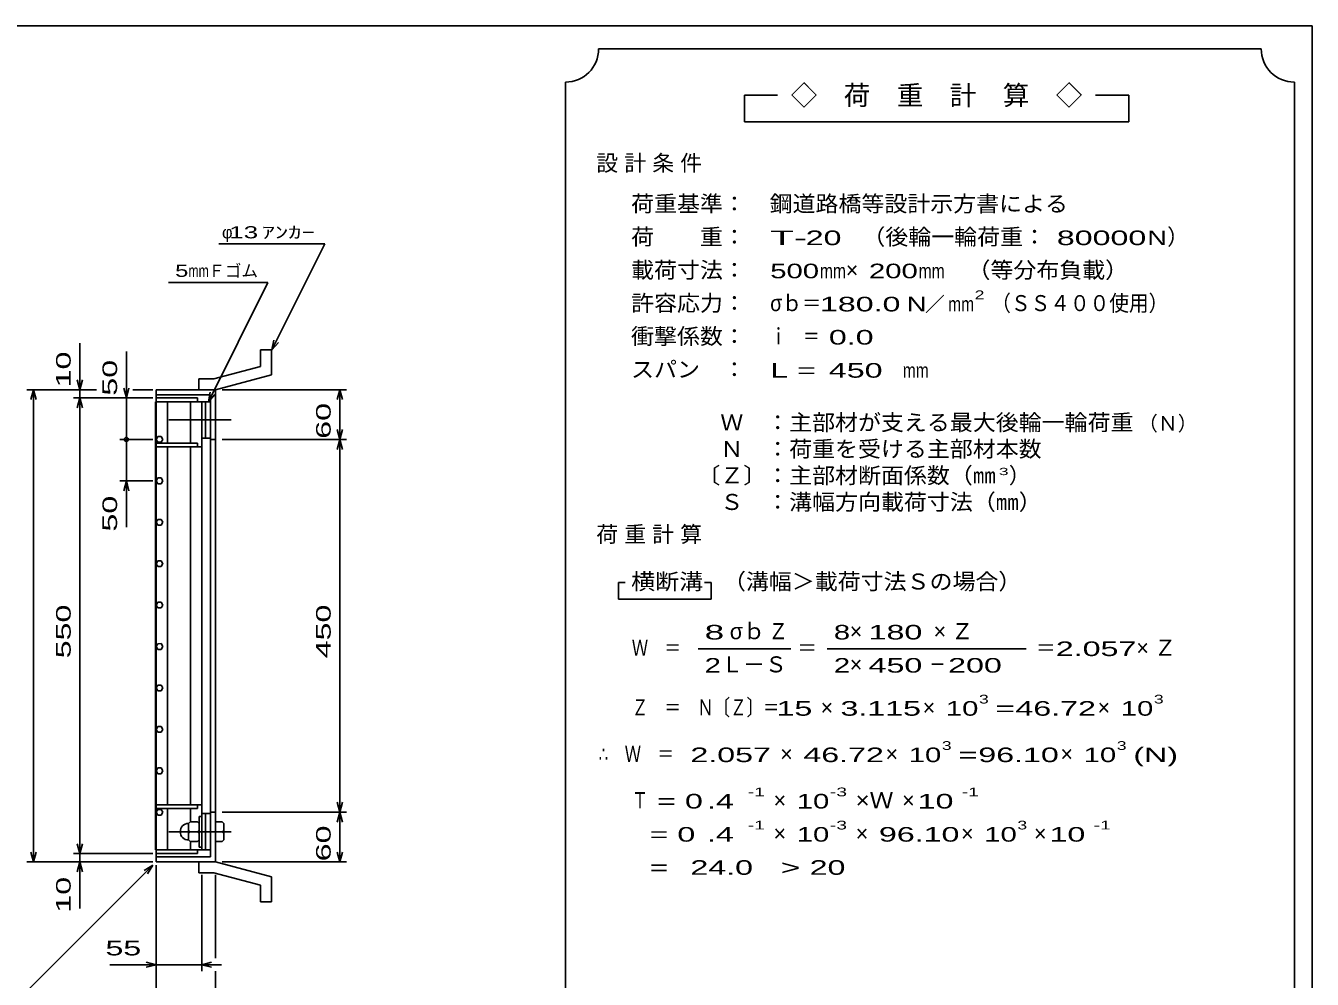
# Model space of a CAD drawing. Units: millimetres, scale not verified. Extents: x -1456 to 1385, y -1026 to 843.
# Drawn here: x -168 to 1385, y -308 to 843 of the extents above; entities that cross this region are included whole.
import ezdxf
from ezdxf.enums import TextEntityAlignment as Align

# ---------------------------------------------------------------- set-up
doc = ezdxf.new("R2010")
doc.units = ezdxf.units.MM
doc.header["$LTSCALE"] = 8
doc.linetypes.add('CHAIN', pattern=[18.5, 12, -1.5, 3.5, -1.5])
for name, color, linetype, lineweight in [('0_2', 150, 'Continuous', 25), ('16', 3, 'Continuous', 25), ('19', 6, 'Continuous', 25), ('22', 4, 'Continuous', 25), ('24', 2, 'Continuous', 25)]:
    doc.layers.add(name, color=color, linetype=linetype, lineweight=lineweight)
doc.styles.add('ベクトル', font='')
doc.styles.get('ベクトル').set_extended_font_data('ベクトル')

msp = doc.modelspace()

# ---------------------------------------------------------------- linework, layer by layer
at = {"layer": '0_2'}
for p, q in [((-1383.2, 842.8), (1384.8, 842.8)), ((1384.8, 842.8), (1384.8, -917.2))]:
    msp.add_line(p, q, dxfattribs=at)
at = {"layer": '16'}
for p, q in [((-11.7, -152), (-11.7, 389)), ((-11.7, 389), (-11, 389)), ((39, 393.5), (-11, 393.5)), ((-11, 393.5), (-11, 389)), ((-11, 389), (39, 389)), ((-11, -152), (-11, 389)), ((-11, 389), (44, 389)), ((2.5, 339), (2.5, 389)), ((30.5, 339), (30.5, 389)), ((39, 389), (39, 393.5)), ((44, -152), (44, 389)), ((44, 389), (48.5, 389)), ((48.5, 389), (48.5, 345)), ((54.5, 389), (48.5, 389)), ((54.5, 345), (54.5, 389)), ((-9.024, 346.95), (-11, 343.472)), ((-11, 343.472), (-8.976, 340.022)), ((-5.024, 346.978), (-9.024, 346.95)), ((-3, 343.5), (-5.024, 346.978)), ((-4.976, 340.05), (-3, 343.528)), ((48.5, 345), (44, 345)), ((48.5, 345), (54.5, 345)), ((-11, 339), (-11, 334.5)), ((39, 339), (-11, 339)), ((-11, 334.5), (44, 334.5)), ((-8.976, 340.022), (-4.976, 340.05)), ((2.5, -97.5), (2.5, 334.5)), ((30.5, -97.5), (30.5, 334.5)), ((39, 334.5), (39, 339)), ((-9.024, 296.95), (-11, 293.472)), ((-5.024, 296.978), (-9.024, 296.95)), ((-3, 293.5), (-5.024, 296.978)), ((-11, 293.472), (-8.976, 290.022)), ((-8.976, 290.022), (-4.976, 290.05)), ((-4.976, 290.05), (-3, 293.528)), ((-9.024, 246.95), (-11, 243.472)), ((-11, 243.472), (-8.976, 240.022)), ((-5.024, 246.978), (-9.024, 246.95)), ((-8.976, 240.022), (-4.976, 240.05)), ((-3, 243.5), (-5.024, 246.978)), ((-4.976, 240.05), (-3, 243.528)), ((-9.024, 196.95), (-11, 193.472)), ((-11, 193.472), (-8.976, 190.022)), ((-5.024, 196.978), (-9.024, 196.95)), ((-8.976, 190.022), (-4.976, 190.05)), ((-3, 193.5), (-5.024, 196.978)), ((-4.976, 190.05), (-3, 193.528)), ((-9.024, 146.95), (-11, 143.472)), ((-11, 143.472), (-8.976, 140.022)), ((-5.024, 146.978), (-9.024, 146.95)), ((-8.976, 140.022), (-4.976, 140.05)), ((-3, 143.5), (-5.024, 146.978)), ((-4.976, 140.05), (-3, 143.528)), ((-9.024, 96.95), (-11, 93.472)), ((-11, 93.472), (-8.976, 90.022)), ((-5.024, 96.978), (-9.024, 96.95)), ((-3, 93.5), (-5.024, 96.978)), ((-4.976, 90.05), (-3, 93.528)), ((-8.976, 90.022), (-4.976, 90.05)), ((-9.024, 46.95), (-11, 43.472)), ((-5.024, 46.978), (-9.024, 46.95)), ((-3, 43.5), (-5.024, 46.978)), ((-11, 43.472), (-8.976, 40.022)), ((-8.976, 40.022), (-4.976, 40.05)), ((-4.976, 40.05), (-3, 43.528)), ((-9.024, -3.05), (-11, -6.528)), ((-11, -6.528), (-8.976, -9.978)), ((-5.024, -3.022), (-9.024, -3.05)), ((-8.976, -9.978), (-4.976, -9.95)), ((-3, -6.5), (-5.024, -3.022)), ((-4.976, -9.95), (-3, -6.472)), ((-9.024, -53.05), (-11, -56.528)), ((-11, -56.528), (-8.976, -59.978)), ((-5.024, -53.022), (-9.024, -53.05)), ((-8.976, -59.978), (-4.976, -59.95)), ((-3, -56.5), (-5.024, -53.022)), ((-4.976, -59.95), (-3, -56.472)), ((-11, -102), (-11, -97.5)), ((-11, -97.5), (44, -97.5)), ((-11, -102), (39, -102)), ((-9.024, -103.05), (-11, -106.528)), ((-11, -106.528), (-8.976, -109.978)), ((-5.024, -103.022), (-9.024, -103.05)), ((-3, -106.5), (-5.024, -103.022)), ((-4.976, -109.95), (-3, -106.472)), ((2.5, -152), (2.5, -102)), ((30.5, -117), (30.5, -102)), ((39, -102), (39, -97.5)), ((48.5, -108), (44, -108)), ((48.5, -152), (48.5, -108)), ((48.5, -108), (54.5, -108)), ((54.5, -108), (54.5, -152)), ((-8.976, -109.978), (-4.976, -109.95)), ((28, -120), (30, -118)), ((28, -140), (28, -120)), ((30, -118), (39, -118)), ((41, -120), (39, -118)), ((41, -148.5), (41, -111.5)), ((41, -111.5), (44, -111.5)), ((44, -148.5), (44, -111.5)), ((30, -130), (28, -128)), ((30, -130), (28, -132)), ((30, -130), (39, -130)), ((39, -130), (41, -128)), ((41, -132), (39, -130)), ((-11.7, -152), (-11, -152)), ((-11, -152), (39, -152)), ((-11, -156.5), (-11, -152)), ((-11, -152), (44, -152)), ((28, -140), (30, -142)), ((30, -142), (39, -142)), ((30.5, -152), (30.5, -143)), ((39, -142), (41, -140)), ((39, -152), (39, -156.5)), ((41, -148.5), (44, -148.5)), ((44, -152), (48.5, -152)), ((54.5, -152), (48.5, -152)), ((39, -156.5), (-11, -156.5))]:
    msp.add_line(p, q, dxfattribs=at)
at = {"layer": '16', "linetype": 'CHAIN'}
for p, q in [((4.4, 367), (79.4, 367)), ((4.4, -130), (79.4, -130))]:
    msp.add_line(p, q, dxfattribs=at)
at = {"layer": '16'}
msp.add_arc((28, -130), 10, 90, 270, dxfattribs=at)
at = {"layer": '19'}
for p, q in [((115.11, 451.62), (128.11, 451.62)), ((115.11, 431.6), (115.11, 451.62)), ((128.11, 421.62), (128.11, 451.62)), ((115.11, 431.6), (58.78, 416.51)), ((60.5, 403.5), (128.11, 421.62)), ((40.49, 416.51), (58.78, 416.51)), ((40.49, 403.51), (40.49, 416.51)), ((-11, 393.5), (-11, 403.5)), ((-11, 403.5), (60.5, 403.5)), ((54.5, 397.5), (-11, 397.5)), ((40.5, 403.5), (60.5, 403.5)), ((54.5, -160.5), (54.5, 397.5)), ((60.5, 403.5), (60.5, -166.5)), ((60.5, 343.5), (54.5, 343.5)), ((60.5, -106.5), (54.5, -106.5)), ((68.5, -118), (60.5, -118)), ((60.5, -118), (60.5, -142)), ((70.5, -120), (68.5, -118)), ((70.5, -140), (70.5, -120)), ((60.5, -130), (68.5, -130)), ((70.5, -128), (68.5, -130)), ((68.5, -130), (70.5, -132)), ((60.5, -142), (68.5, -142)), ((68.5, -142), (70.5, -140)), ((-11, -166.5), (-11, -156.5)), ((-11, -160.5), (54.5, -160.5)), ((60.5, -166.5), (-11, -166.5)), ((40.49, -179.51), (40.49, -166.51)), ((40.5, -166.5), (60.5, -166.5)), ((128.11, -184.62), (60.5, -166.5)), ((40.49, -179.51), (58.78, -179.51)), ((115.11, -194.6), (58.78, -179.51)), ((128.11, -214.62), (128.11, -184.62)), ((115.11, -214.62), (115.11, -194.6)), ((115.11, -214.62), (128.11, -214.62))]:
    msp.add_line(p, q, dxfattribs=at)
at = {"layer": '22'}
for p, q in [((64.5, 579.5), (192.5, 579.5)), ((128.5, 451.5), (192.5, 579.5)), ((4, 533), (124, 533)), ((52, 389), (124, 533)), ((-103, 403.5), (-103, 459.5)), ((128.5, 451.5), (130.9, 463.18)), ((128.5, 451.5), (136.5, 460.3)), ((-47, 393.5), (-47, 449.5)), ((-103, 403.5), (-106.2, 415.5)), ((-103, 403.5), (-99.8, 415.5)), ((-47, 393.5), (-50.2, 405.5)), ((-43.8, 405.5), (-47, 393.5)), ((-167, 403.5), (-83, 403.5)), ((-162.2, 391.5), (-159, 403.5)), ((-155.8, 391.5), (-159, 403.5)), ((-159, -166.5), (-159, 403.5)), ((-111, 403.5), (-83, 403.5)), ((-111, 393.5), (-15, 393.5)), ((-106.2, 381.5), (-103, 393.5)), ((-103, 393.5), (-103, 403.5)), ((-99.8, 381.5), (-103, 393.5)), ((-103, -156.5), (-103, 393.5)), ((-15, 393.5), (-55, 393.5)), ((-47, 393.5), (-47, 343.5)), ((-39, 403.5), (-15, 403.5)), ((-39, 403.5), (-15, 403.5)), ((52, 389), (54.4, 400.68)), ((52, 389), (60, 397.8)), ((68.5, 403.5), (218.9, 403.5)), ((207.7, 391.5), (210.9, 403.5)), ((214.1, 391.5), (210.9, 403.5)), ((210.9, 343.5), (210.9, 403.5)), ((-55, 343.5), (-15, 343.5)), ((-47, 293.5), (-47, 343.5)), ((68.5, 343.5), (218.9, 343.5)), ((210.9, 343.5), (207.7, 355.5)), ((207.7, 331.5), (210.9, 343.5)), ((210.9, 343.5), (214.1, 355.5)), ((214.1, 331.5), (210.9, 343.5)), ((210.9, -106.5), (210.9, 343.5)), ((-55, 293.5), (-15, 293.5)), ((-50.2, 281.5), (-47, 293.5)), ((-43.8, 281.5), (-47, 293.5)), ((-47, 237.5), (-47, 293.5)), ((68.5, -106.5), (218.9, -106.5)), ((210.9, -106.5), (207.7, -94.5)), ((207.7, -118.5), (210.9, -106.5)), ((210.9, -106.5), (214.1, -94.5)), ((214.1, -118.5), (210.9, -106.5)), ((210.9, -166.5), (210.9, -106.5)), ((-159, -166.5), (-162.2, -154.5)), ((-159, -166.5), (-155.8, -154.5)), ((-103, -156.5), (-106.2, -144.5)), ((-103, -156.5), (-99.8, -144.5)), ((210.9, -166.5), (207.7, -154.5)), ((210.9, -166.5), (214.1, -154.5)), ((-167, -166.5), (-15, -166.5)), ((-167, -322.5), (-15, -170.5)), ((-111, -156.5), (-15, -156.5)), ((-111, -166.5), (-15, -166.5)), ((-106.2, -178.5), (-103, -166.5)), ((-103, -166.5), (-103, -156.5)), ((-99.8, -178.5), (-103, -166.5)), ((-103, -222.5), (-103, -166.5)), ((-25.4, -176.9), (-15, -170.5)), ((-21.4, -180.9), (-15, -170.5)), ((-11, -298.5), (-11, -170.5)), ((-11, -354.5), (-11, -170.5)), ((68.5, -166.5), (218.9, -166.5)), ((44, -298.5), (44, -181.904)), ((60.5, -282.5), (60.5, -181.904)), ((-67, -290.5), (-11, -290.5)), ((-11, -290.5), (-23, -287.3)), ((-23, -293.7), (-11, -290.5)), ((-11, -290.5), (44, -290.5)), ((44, -290.5), (56, -287.3)), ((56, -293.7), (44, -290.5)), ((44, -290.5), (68, -290.5)), ((60.5, -354.5), (60.5, -298.5))]:
    msp.add_line(p, q, dxfattribs=at)
msp.add_circle((-47, 343.5), 2.4, dxfattribs=at)
at = {"layer": '24', "color": 4}
for p, q in [((1323.2, 814.8), (523.2, 814.8)), ((483.2, 774.8), (483.2, -465.2)), ((1363.2, -465.2), (1363.2, 774.8)), ((739.2, 758.8), (699.2, 758.8)), ((699.2, 758.8), (699.2, 726.8)), ((1163.2, 758.8), (1123.2, 758.8)), ((1163.2, 726.8), (1163.2, 758.8)), ((699.2, 726.8), (1163.2, 726.8)), ((555.2, 170.8), (547.2, 170.8)), ((547.2, 170.8), (547.2, 150.8)), ((659.2, 170.8), (651.2, 170.8)), ((659.2, 150.8), (659.2, 170.8)), ((547.2, 150.8), (659.2, 150.8)), ((643.2, 90.8), (755.2, 90.8)), ((799.2, 90.8), (1039.2, 90.8))]:
    msp.add_line(p, q, dxfattribs=at)
for centre, start, end in [((483.2, 814.8), 270, 0), ((1363.2, 814.8), 180, 270)]:
    msp.add_arc(centre, 40, start, end, dxfattribs=at)

# ---------------------------------------------------------------- texts
at = {"layer": '22', "color": 2, "style": 'ベクトル'}
for s, p in [('φ', (68.5, 593.5)), ('Ｆゴム', (52, 547))]:
    msp.add_text(s, height=14.66, dxfattribs=at).set_placement(p, align=Align.MIDDLE_LEFT)
for s, height, width, p in [(' 13 ', 14.66, 1.6, (68.5, 593.5)), ('ｱﾝｶｰ', 14.66, 1.6, (116.5, 593.5)), ('5', 14.66, 1.45, (12, 547)), ('mm', 14.66, 0.75, (28, 547)), (' 55 ', 17.6, 1.65, (-83, -270.5))]:
    msp.add_text(s, height=height, dxfattribs=dict(at, width=width)).set_placement(p, align=Align.MIDDLE_LEFT)
at = {"layer": '22', "color": 2, "style": 'ベクトル', "width": 1.65}
for s, p in [(' 10 ', (-123, 395.5)), (' 50 ', (-67, 385.5)), (' 60 ', (190.9, 333.5)), (' 50 ', (-67, 221.5)), (' 550 ', (-123, 68.5)), (' 450 ', (190.9, 68.5)), (' 60 ', (190.9, -176.5)), (' 10 ', (-123, -238.5))]:
    msp.add_text(s, height=17.6, rotation=90, dxfattribs=at).set_placement(p, align=Align.MIDDLE_LEFT)
at = {"layer": '24', "style": 'ベクトル'}
for s, height, p in [('◇\u3000荷\u3000重\u3000計\u3000算\u3000◇', 23.46, (755.2, 758.8)), ('）', 19.35, (1209.6, 588)), ('×', 19.35, (821.6, 548)), ('／', 17.6, (917.2, 506.8)), ('（Ｎ）', 17.6, (1174.4, 362.8)), ('）', 19.35, (1018.4, 300)), ('σｂ', 19.35, (681.6, 112)), ('×', 19.35, (826.4, 112)), ('Ｌ－Ｓ', 19.35, (671.2, 72)), ('×', 19.35, (826.4, 72)), ('×', 19.35, (791.2, 20)), ('×', 19.35, (914.4, 20)), ('×', 19.35, (1125.6, 20)), ('×', 19.35, (742.4, -36)), ('×', 19.35, (869.6, -36)), ('×', 19.35, (1080.8, -36)), ('×', 19.35, (734.4, -92)), ('×', 19.35, (889.6, -92)), ('×', 19.35, (734.4, -132)), ('×', 19.35, (833.6, -132)), ('×', 19.35, (960.8, -132)), ('×', 19.35, (1048.8, -132))]:
    msp.add_text(s, height=height, dxfattribs=at).set_placement(p, align=Align.MIDDLE_LEFT)
for s, height, width, p in [('荷重基準：\u3000', 19.35, 1.05, (562.4, 628)), ('鋼道路橋等設計示方書による', 19.35, 1.05, (729.6, 628)), ('荷\u3000\u3000重：\u3000', 19.35, 1.05, (562.4, 588)), ('T-', 17.6, 2, (730.4, 586.8)), (' 20 ', 17.6, 1.65, (762.4, 586.8)), ('（後輪一輪荷重：', 19.35, 1.05, (841.6, 588)), (' 80000', 17.6, 1.65, (1065.6, 586.8)), ('N', 17.6, 1.4, (1185.6, 586.8)), ('載荷寸法：\u3000', 19.35, 1.05, (562.4, 548)), ('\u3000（等分布負載）', 19.35, 1.05, (940.8, 548)), ('500', 17.6, 1.5, (730.4, 546.8)), ('mm', 17.6, 0.8, (790.4, 546.8)), ('200', 17.6, 1.5, (849.6, 546.8)), ('mm', 17.6, 0.8, (909.6, 546.8)), ('許容応力：\u3000', 19.35, 1.05, (562.4, 508)), ('σｂ＝', 19.35, 0.9, (730.4, 508)), ('180.0', 17.6, 1.65, (790.4, 506.8)), ('N', 17.6, 1.4, (895.2, 506.8)), ('2', 10.56, 1.5, (977.2, 518)), ('（ＳＳ４００使用）', 19.35, 0.9, (997.2, 508)), ('mm', 17.6, 0.8, (945.2, 506.8)), ('衝撃係数：\u3000', 19.35, 1.05, (562.4, 468)), ('ｉ\u3000＝', 19.35, 0.75, (730.4, 468)), (' 0.0', 17.6, 1.65, (790.4, 466.8)), ('スパン\u3000：\u3000', 19.35, 1.05, (562.4, 428)), ('L =', 17.6, 1.65, (730.4, 426.8)), (' 450 ', 17.6, 1.65, (790.4, 426.8)), ('mm', 17.6, 0.8, (890.4, 426.8)), ('\u3000Ｗ\u3000：主部材が支える最大後輪一輪荷重', 19.35, 1.05, (642.4, 364)), ('\u3000Ｎ\u3000：荷重を受ける主部材本数', 19.35, 1.05, (642.4, 332)), ('〔Ｚ〕：主部材断面係数（㎜', 19.35, 1.05, (642.4, 300)), ('3', 8.798, 1.8, (1006.4, 304.8)), ('\u3000Ｓ\u3000：溝幅方向載荷寸法（㎜）', 19.35, 1.05, (642.4, 268)), ('横断溝', 19.35, 1.1, (562.4, 172)), ('\u3000（溝幅＞載荷寸法Ｓの場合）', 19.35, 1.05, (645.6, 172)), ('8', 17.6, 1.8, (651.2, 110.8)), ('Ｚ', 19.35, 0.9, (728, 112)), ('8', 17.6, 1.5, (807.2, 110.8)), (' 180 ', 17.6, 1.65, (838.4, 110.8)), ('Ｗ\u3000＝', 19.35, 0.75, (563.2, 92)), ('＝', 19.35, 0.9, (763.2, 92)), ('＝', 19.35, 0.9, (1051.2, 92)), ('2.057', 17.6, 1.65, (1075.2, 90.8)), ('2', 17.6, 1.5, (651.2, 70.8)), ('2', 17.6, 1.5, (807.2, 70.8)), (' 450 ', 17.6, 1.65, (838.4, 70.8)), (' 200 ', 17.6, 1.65, (934.4, 70.8)), ('－', 19.35, 0.75, (922.4, 72)), ('Ｚ\u3000＝\u3000Ｎ〔Ｚ〕＝', 19.35, 0.75, (563.2, 20)), ('3', 10.56, 1.5, (982.4, 30)), ('3', 10.56, 1.5, (1193.6, 30)), (' 15 ', 17.6, 1.65, (727.2, 18.8)), ('3.115', 17.6, 1.65, (815.2, 18.8)), ('10', 17.6, 1.5, (942.4, 18.8)), ('=', 17.6, 1.7, (1002.4, 18.8)), ('46.72', 17.6, 1.65, (1026.4, 18.8)), ('10', 17.6, 1.5, (1153.6, 18.8)), ('∴\u3000Ｗ\u3000＝', 19.35, 0.75, (523.2, -36)), (' 2.057', 17.6, 1.65, (623.2, -37.2)), ('46.72', 17.6, 1.65, (770.4, -37.2)), ('10', 17.6, 1.5, (897.6, -37.2)), ('3', 10.56, 1.5, (937.6, -26)), ('96.10', 17.6, 1.65, (981.6, -37.2)), ('10', 17.6, 1.5, (1108.8, -37.2)), ('3', 10.56, 1.5, (1148.8, -26)), ('(N)', 17.6, 1.65, (1168.8, -37.2)), ('=', 17.6, 1.7, (957.6, -37.2)), ('-1', 10.56, 1.65, (703.2, -82)), ('-3', 10.56, 1.65, (802.4, -82)), ('-1', 10.56, 1.65, (961.6, -82)), ('Ｔ', 19.35, 0.75, (563.2, -92)), (' = 0', 17.6, 1.65, (583.2, -93.2)), (' .4 ', 17.6, 1.65, (643.2, -93.2)), ('10', 17.6, 1.5, (762.4, -93.2)), ('×Ｗ', 19.35, 1.1, (833.6, -92)), (' 10 ', 17.6, 1.65, (897.6, -93.2)), ('  = 0', 17.6, 1.65, (563.2, -133.2)), ('-1', 10.56, 1.65, (703.2, -122)), ('10', 17.6, 1.5, (762.4, -133.2)), ('-3', 10.56, 1.65, (802.4, -122)), ('96.10', 17.6, 1.65, (861.6, -133.2)), ('10', 17.6, 1.5, (988.8, -133.2)), ('3', 10.56, 1.5, (1028.8, -122)), (' 10 ', 17.6, 1.65, (1056.8, -133.2)), ('-1', 10.56, 1.65, (1120.8, -122)), (' .4 ', 17.6, 1.65, (643.2, -133.2)), ('  =', 17.6, 1.65, (563.2, -173.2)), (' 24.0', 17.6, 1.65, (623.2, -173.2)), ('>', 17.6, 1.7, (743.2, -173.2)), (' 20 ', 17.6, 1.65, (767.2, -173.2))]:
    msp.add_text(s, height=height, dxfattribs=dict(at, width=width)).set_placement(p, align=Align.MIDDLE_LEFT)
at = {"layer": '24', "char_height": 19.35, "attachment_point": 4, "style": 'ベクトル'}
for s, insert in [('\\T1.28;設計条件', (520.4, 676)), ('\\T1.28;荷重計算', (520.4, 228)), ('\\T1.42;×Ｚ', (927.6, 112)), ('\\T1.42;×Ｚ', (1172.4, 92))]:
    msp.add_mtext(s, dxfattribs=dict(at, insert=insert))

doc.saveas('drawing.dxf')
